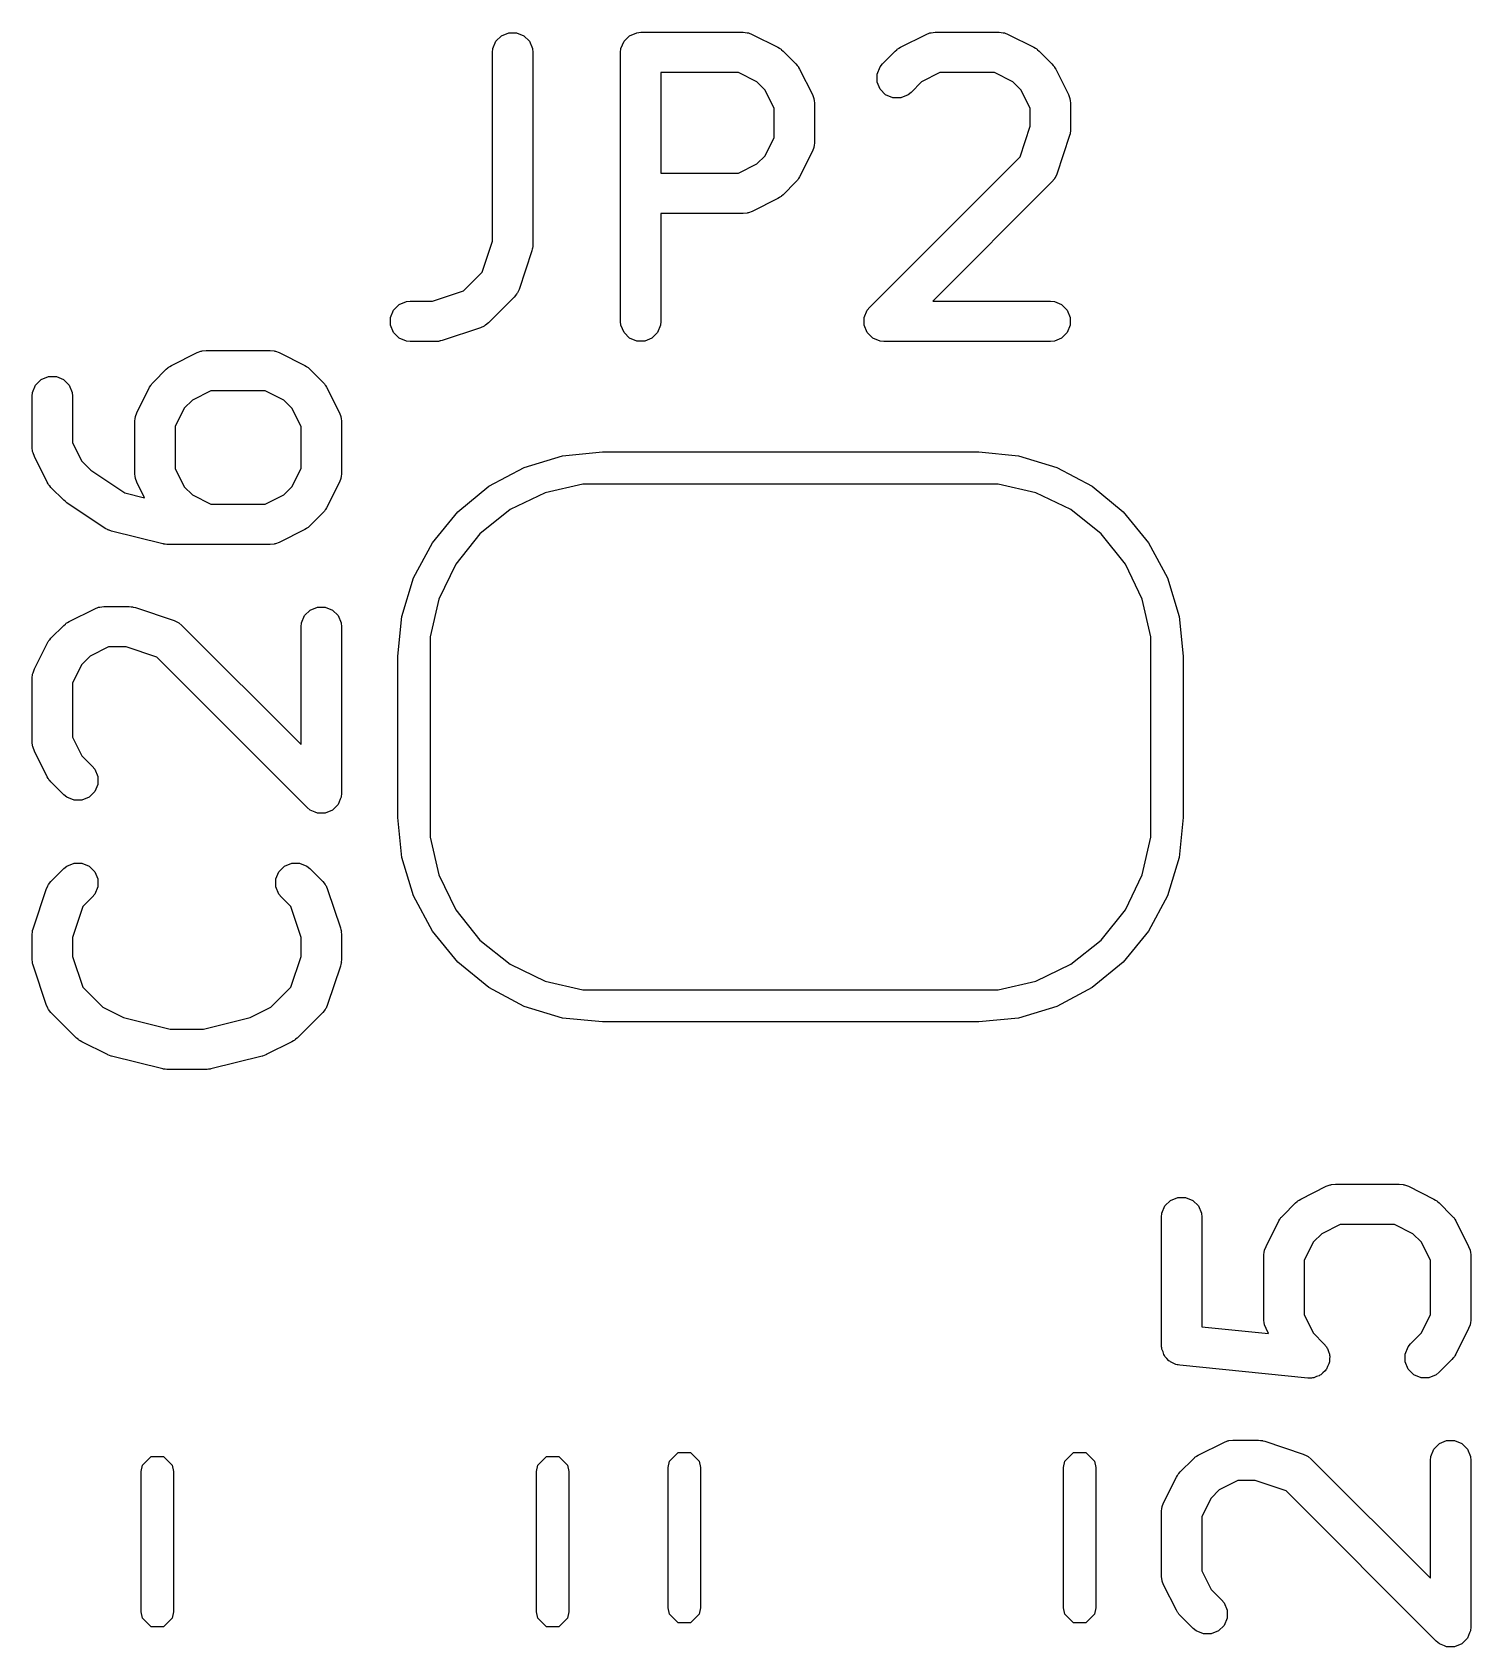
# Model space of a CAD drawing. Header units: inches. Extents: x 1.99 to 4.41, y -4.34 to -2.1.
# Drawn here: x 3.9874 to 4.198, y -3.4285 to -3.1921 of the extents above; entities that cross this region are included whole.
import ezdxf

# ---------------------------------------------------------------- set-up
doc = ezdxf.new("R2010")
doc.units = ezdxf.units.IN
doc.header["$MEASUREMENT"] = 0
doc.layers.add('BLACK', color=250, linetype='CONTINUOUS')

msp = doc.modelspace()

# ---------------------------------------------------------------- linework, layer by layer
at = {"layer": 'BLACK', "linetype": 'CONTINUOUS'}
for p, q in [((4.05529, -3.19343), (4.0561, -3.19262)), ((4.0561, -3.19262), (4.05717, -3.19218)), ((4.05717, -3.19218), (4.05832, -3.19218)), ((4.05832, -3.19218), (4.05938, -3.19262)), ((4.05938, -3.19262), (4.0602, -3.19343)), ((4.07404, -3.19343), (4.07485, -3.19262)), ((4.07485, -3.19262), (4.07591, -3.19218)), ((4.07591, -3.19218), (4.07649, -3.19212)), ((4.07649, -3.19212), (4.09149, -3.19212)), ((4.09149, -3.19212), (4.09206, -3.19218)), ((4.09206, -3.19218), (4.09216, -3.19222)), ((4.09216, -3.19222), (4.09227, -3.19222)), ((4.09227, -3.19222), (4.09281, -3.19243)), ((4.09281, -3.19243), (4.09656, -3.19431)), ((4.11454, -3.19431), (4.11829, -3.19243)), ((4.11829, -3.19243), (4.11883, -3.19222)), ((4.11883, -3.19222), (4.11894, -3.19222)), ((4.11894, -3.19222), (4.11903, -3.19218)), ((4.11903, -3.19218), (4.11961, -3.19212)), ((4.11961, -3.19212), (4.12898, -3.19212)), ((4.12898, -3.19212), (4.12956, -3.19218)), ((4.12956, -3.19218), (4.12966, -3.19222)), ((4.12966, -3.19222), (4.12976, -3.19222)), ((4.12976, -3.19222), (4.1303, -3.19243)), ((4.1303, -3.19243), (4.13405, -3.19431)), ((4.05479, -3.19507), (4.05485, -3.1945)), ((4.05479, -3.22271), (4.05479, -3.19507)), ((4.05485, -3.1945), (4.05529, -3.19343)), ((4.0602, -3.19343), (4.06064, -3.1945)), ((4.06064, -3.1945), (4.0607, -3.19507)), ((4.0607, -3.19507), (4.0607, -3.22319)), ((4.07354, -3.19507), (4.07359, -3.1945)), ((4.07354, -3.23444), (4.07354, -3.19507)), ((4.07359, -3.1945), (4.07404, -3.19343)), ((4.09656, -3.19431), (4.09681, -3.19446)), ((4.09681, -3.19446), (4.09688, -3.19449)), ((4.09688, -3.19449), (4.09696, -3.19456)), ((4.09696, -3.19456), (4.09705, -3.19461)), ((4.09705, -3.19461), (4.0971, -3.19467)), ((4.0971, -3.19467), (4.09733, -3.19486)), ((4.09733, -3.19486), (4.0992, -3.19673)), ((4.1119, -3.19673), (4.11377, -3.19486)), ((4.11377, -3.19486), (4.114, -3.19467)), ((4.114, -3.19467), (4.11405, -3.19461)), ((4.11405, -3.19461), (4.11414, -3.19456)), ((4.11414, -3.19456), (4.11422, -3.19449)), ((4.11422, -3.19449), (4.11429, -3.19446)), ((4.11429, -3.19446), (4.11454, -3.19431)), ((4.13405, -3.19431), (4.1343, -3.19446)), ((4.1343, -3.19446), (4.13437, -3.19449)), ((4.13437, -3.19449), (4.13445, -3.19456)), ((4.13445, -3.19456), (4.13454, -3.19461)), ((4.13454, -3.19461), (4.13459, -3.19467)), ((4.13459, -3.19467), (4.13482, -3.19486)), ((4.13482, -3.19486), (4.1367, -3.19673)), ((4.0992, -3.19673), (4.09939, -3.19696)), ((4.09939, -3.19696), (4.09945, -3.19701)), ((4.09945, -3.19701), (4.0995, -3.1971)), ((4.0995, -3.1971), (4.09957, -3.19718)), ((4.09957, -3.19718), (4.0996, -3.19725)), ((4.0996, -3.19725), (4.09975, -3.1975)), ((4.09975, -3.1975), (4.10163, -3.20125)), ((4.11109, -3.19825), (4.11153, -3.19718)), ((4.11153, -3.19718), (4.1119, -3.19673)), ((4.1367, -3.19673), (4.13688, -3.19696)), ((4.13688, -3.19696), (4.13694, -3.19701)), ((4.13694, -3.19701), (4.137, -3.1971)), ((4.137, -3.1971), (4.13706, -3.19718)), ((4.13706, -3.19718), (4.13709, -3.19725)), ((4.13709, -3.19725), (4.13725, -3.1975)), ((4.13725, -3.1975), (4.13912, -3.20125)), ((4.09079, -3.19802), (4.07944, -3.19802)), ((4.07944, -3.19802), (4.07944, -3.21274)), ((4.09349, -3.19937), (4.09079, -3.19802)), ((4.09469, -3.20057), (4.09349, -3.19937)), ((4.11109, -3.1994), (4.11109, -3.19825)), ((4.11153, -3.20046), (4.11109, -3.1994)), ((4.11761, -3.19937), (4.11607, -3.20091)), ((4.12031, -3.19802), (4.11761, -3.19937)), ((4.12829, -3.19802), (4.12031, -3.19802)), ((4.13098, -3.19937), (4.12829, -3.19802)), ((4.13218, -3.20057), (4.13098, -3.19937)), ((4.09603, -3.20327), (4.09469, -3.20057)), ((4.10163, -3.20125), (4.10184, -3.20179)), ((4.10184, -3.20179), (4.10184, -3.2019)), ((4.10184, -3.2019), (4.10188, -3.20199)), ((4.10188, -3.20199), (4.10194, -3.20257)), ((4.11235, -3.20128), (4.11153, -3.20046)), ((4.11341, -3.20172), (4.11235, -3.20128)), ((4.11456, -3.20172), (4.11341, -3.20172)), ((4.11563, -3.20128), (4.11456, -3.20172)), ((4.11607, -3.20091), (4.11563, -3.20128)), ((4.13353, -3.20327), (4.13218, -3.20057)), ((4.13912, -3.20125), (4.13933, -3.20179)), ((4.13933, -3.20179), (4.13934, -3.2019)), ((4.13934, -3.2019), (4.13938, -3.20199)), ((4.13938, -3.20199), (4.13944, -3.20257)), ((4.09603, -3.2075), (4.09603, -3.20327)), ((4.10194, -3.20257), (4.10194, -3.20819)), ((4.13353, -3.20584), (4.13353, -3.20327)), ((4.13944, -3.20257), (4.13944, -3.20632)), ((4.13203, -3.21035), (4.13353, -3.20584)), ((4.13928, -3.20725), (4.13741, -3.21288)), ((4.13935, -3.20697), (4.13928, -3.20725)), ((4.13938, -3.2069), (4.13935, -3.20697)), ((4.13939, -3.20679), (4.13938, -3.2069)), ((4.13941, -3.20669), (4.13939, -3.20679)), ((4.13944, -3.20632), (4.13941, -3.20661)), ((4.13941, -3.20661), (4.13941, -3.20669)), ((4.09469, -3.2102), (4.09603, -3.2075)), ((4.10163, -3.20952), (4.09975, -3.21326)), ((4.10184, -3.20897), (4.10163, -3.20952)), ((4.10188, -3.20877), (4.10184, -3.20887)), ((4.10184, -3.20887), (4.10184, -3.20897)), ((4.10194, -3.20819), (4.10188, -3.20877)), ((4.09079, -3.21274), (4.09349, -3.21139)), ((4.09349, -3.21139), (4.09469, -3.2102)), ((4.11002, -3.23235), (4.13203, -3.21035)), ((4.07944, -3.21274), (4.09079, -3.21274)), ((4.0992, -3.21403), (4.09733, -3.21591)), ((4.09939, -3.21381), (4.0992, -3.21403)), ((4.09945, -3.21375), (4.09939, -3.21381)), ((4.0995, -3.21367), (4.09945, -3.21375)), ((4.09957, -3.21358), (4.0995, -3.21367)), ((4.0996, -3.21351), (4.09957, -3.21358)), ((4.09975, -3.21326), (4.0996, -3.21351)), ((4.1367, -3.21403), (4.11924, -3.23149)), ((4.13706, -3.21358), (4.1367, -3.21403)), ((4.1371, -3.21349), (4.13706, -3.21358)), ((4.13717, -3.21341), (4.1371, -3.21349)), ((4.13741, -3.21288), (4.13717, -3.21341)), ((4.09656, -3.21646), (4.09281, -3.21834)), ((4.09681, -3.2163), (4.09656, -3.21646)), ((4.09688, -3.21627), (4.09681, -3.2163)), ((4.09696, -3.21621), (4.09688, -3.21627)), ((4.09705, -3.21615), (4.09696, -3.21621)), ((4.0971, -3.21609), (4.09705, -3.21615)), ((4.09733, -3.21591), (4.0971, -3.21609)), ((4.09149, -3.21865), (4.07944, -3.21865)), ((4.07944, -3.21865), (4.07944, -3.23444)), ((4.09206, -3.21859), (4.09149, -3.21865)), ((4.09216, -3.21855), (4.09206, -3.21859)), ((4.09227, -3.21854), (4.09216, -3.21855)), ((4.09281, -3.21834), (4.09227, -3.21854)), ((4.05329, -3.22722), (4.05479, -3.22271)), ((4.06064, -3.22377), (4.06061, -3.22384)), ((4.06065, -3.22366), (4.06064, -3.22377)), ((4.06067, -3.22356), (4.06065, -3.22366)), ((4.0607, -3.22319), (4.06067, -3.22348)), ((4.06067, -3.22348), (4.06067, -3.22356)), ((4.06054, -3.22413), (4.05867, -3.22975)), ((4.06061, -3.22384), (4.06054, -3.22413)), ((4.05052, -3.22999), (4.05329, -3.22722)), ((4.04602, -3.23149), (4.05052, -3.22999)), ((4.05832, -3.23046), (4.05796, -3.23091)), ((4.05836, -3.23036), (4.05832, -3.23046)), ((4.05843, -3.23028), (4.05836, -3.23036)), ((4.05867, -3.22975), (4.05843, -3.23028)), ((4.03985, -3.23387), (4.04029, -3.2328)), ((4.04029, -3.2328), (4.0411, -3.23199)), ((4.0411, -3.23199), (4.04217, -3.23155)), ((4.04217, -3.23155), (4.04274, -3.23149)), ((4.04274, -3.23149), (4.04602, -3.23149)), ((4.05796, -3.23091), (4.05421, -3.23465)), ((4.10921, -3.23387), (4.10966, -3.2328)), ((4.10966, -3.2328), (4.11002, -3.23235)), ((4.11924, -3.23149), (4.13648, -3.23149)), ((4.13648, -3.23149), (4.13706, -3.23155)), ((4.13706, -3.23155), (4.13812, -3.23199)), ((4.13812, -3.23199), (4.13894, -3.2328)), ((4.13894, -3.2328), (4.13938, -3.23387)), ((4.03985, -3.23502), (4.03985, -3.23387)), ((4.04029, -3.23608), (4.03985, -3.23502)), ((4.05305, -3.23537), (4.04743, -3.23724)), ((4.05358, -3.23513), (4.05305, -3.23537)), ((4.05366, -3.23506), (4.05358, -3.23513)), ((4.05376, -3.23502), (4.05366, -3.23506)), ((4.05421, -3.23465), (4.05376, -3.23502)), ((4.07359, -3.23502), (4.07354, -3.23444)), ((4.07404, -3.23608), (4.07359, -3.23502)), ((4.07939, -3.23502), (4.07895, -3.23608)), ((4.07944, -3.23444), (4.07939, -3.23502)), ((4.10921, -3.23502), (4.10921, -3.23387)), ((4.10966, -3.23608), (4.10921, -3.23502)), ((4.13938, -3.23502), (4.13894, -3.23608)), ((4.13938, -3.23387), (4.13938, -3.23502)), ((4.0411, -3.2369), (4.04029, -3.23608)), ((4.04217, -3.23734), (4.0411, -3.2369)), ((4.04274, -3.23739), (4.04217, -3.23734)), ((4.04649, -3.23739), (4.04274, -3.23739)), ((4.04679, -3.23737), (4.04649, -3.23739)), ((4.04686, -3.23737), (4.04679, -3.23737)), ((4.04697, -3.23735), (4.04686, -3.23737)), ((4.04707, -3.23734), (4.04697, -3.23735)), ((4.04714, -3.23731), (4.04707, -3.23734)), ((4.04743, -3.23724), (4.04714, -3.23731)), ((4.07485, -3.2369), (4.07404, -3.23608)), ((4.07591, -3.23734), (4.07485, -3.2369)), ((4.07707, -3.23734), (4.07591, -3.23734)), ((4.07813, -3.2369), (4.07707, -3.23734)), ((4.07895, -3.23608), (4.07813, -3.2369)), ((4.11047, -3.2369), (4.10966, -3.23608)), ((4.11153, -3.23734), (4.11047, -3.2369)), ((4.11211, -3.23739), (4.11153, -3.23734)), ((4.13648, -3.23739), (4.11211, -3.23739)), ((4.13706, -3.23734), (4.13648, -3.23739)), ((4.13812, -3.2369), (4.13706, -3.23734)), ((4.13894, -3.23608), (4.13812, -3.2369)), ((4.00777, -3.24089), (4.01152, -3.23902)), ((4.01152, -3.23902), (4.01206, -3.23881)), ((4.01206, -3.23881), (4.01217, -3.2388)), ((4.01217, -3.2388), (4.01227, -3.23876)), ((4.01227, -3.23876), (4.01284, -3.2387)), ((4.01284, -3.2387), (4.02222, -3.2387)), ((4.02222, -3.2387), (4.02279, -3.23876)), ((4.02279, -3.23876), (4.02289, -3.2388)), ((4.02289, -3.2388), (4.023, -3.23881)), ((4.023, -3.23881), (4.02354, -3.23902)), ((4.02354, -3.23902), (4.02729, -3.24089)), ((3.98871, -3.24295), (3.98977, -3.24251)), ((3.98977, -3.24251), (3.99092, -3.24251)), ((3.99092, -3.24251), (3.99199, -3.24295)), ((4.00513, -3.24332), (4.00701, -3.24144)), ((4.00701, -3.24144), (4.00723, -3.24126)), ((4.00723, -3.24126), (4.00728, -3.2412)), ((4.00728, -3.2412), (4.00737, -3.24114)), ((4.00737, -3.24114), (4.00745, -3.24108)), ((4.00745, -3.24108), (4.00753, -3.24105)), ((4.00753, -3.24105), (4.00777, -3.24089)), ((4.02729, -3.24089), (4.02754, -3.24105)), ((4.02754, -3.24105), (4.02761, -3.24108)), ((4.02761, -3.24108), (4.02769, -3.24114)), ((4.02769, -3.24114), (4.02778, -3.2412)), ((4.02778, -3.2412), (4.02783, -3.24126)), ((4.02783, -3.24126), (4.02806, -3.24144)), ((4.02806, -3.24144), (4.02993, -3.24332)), ((3.98739, -3.24541), (3.98745, -3.24483)), ((3.98745, -3.24483), (3.98789, -3.24377)), ((3.98789, -3.24377), (3.98871, -3.24295)), ((3.99199, -3.24295), (3.9928, -3.24377)), ((3.9928, -3.24377), (3.99324, -3.24483)), ((3.99324, -3.24483), (3.9933, -3.24541)), ((4.0027, -3.24784), (4.00458, -3.24409)), ((4.00458, -3.24409), (4.00474, -3.24384)), ((4.00474, -3.24384), (4.00476, -3.24377)), ((4.00476, -3.24377), (4.00483, -3.24369)), ((4.00483, -3.24369), (4.00489, -3.2436)), ((4.00489, -3.2436), (4.00495, -3.24355)), ((4.00495, -3.24355), (4.00513, -3.24332)), ((4.01354, -3.24461), (4.01084, -3.24596)), ((4.02152, -3.24461), (4.01354, -3.24461)), ((4.02422, -3.24596), (4.02152, -3.24461)), ((4.02993, -3.24332), (4.03012, -3.24355)), ((4.03012, -3.24355), (4.03018, -3.2436)), ((4.03018, -3.2436), (4.03023, -3.24369)), ((4.03023, -3.24369), (4.0303, -3.24377)), ((4.0303, -3.24377), (4.03033, -3.24384)), ((4.03033, -3.24384), (4.03048, -3.24409)), ((4.03048, -3.24409), (4.03236, -3.24784)), ((3.98739, -3.25291), (3.98739, -3.24541)), ((3.9933, -3.24541), (3.9933, -3.25221)), ((4.00965, -3.24716), (4.0083, -3.24985)), ((4.01084, -3.24596), (4.00965, -3.24716)), ((4.02542, -3.24716), (4.02422, -3.24596)), ((4.02676, -3.24985), (4.02542, -3.24716)), ((4.00239, -3.24916), (4.00245, -3.24858)), ((4.00239, -3.25666), (4.00239, -3.24916)), ((4.00245, -3.24858), (4.00249, -3.24848)), ((4.00249, -3.24848), (4.0025, -3.24838)), ((4.0025, -3.24838), (4.0027, -3.24784)), ((4.03236, -3.24784), (4.03257, -3.24838)), ((4.03257, -3.24838), (4.03257, -3.24848)), ((4.03257, -3.24848), (4.03261, -3.24858)), ((4.03261, -3.24858), (4.03267, -3.24916)), ((4.03267, -3.24916), (4.03267, -3.25666)), ((4.0083, -3.24985), (4.0083, -3.25596)), ((4.02676, -3.25596), (4.02676, -3.24985)), ((3.98745, -3.25348), (3.98739, -3.25291)), ((3.98749, -3.25358), (3.98745, -3.25348)), ((3.9875, -3.25369), (3.98749, -3.25358)), ((3.98771, -3.25423), (3.9875, -3.25369)), ((3.98958, -3.25798), (3.98771, -3.25423)), ((3.9933, -3.25221), (3.99465, -3.25491)), ((4.05942, -3.25582), (4.06503, -3.25412)), ((4.06503, -3.25412), (4.07087, -3.25354)), ((4.07087, -3.25354), (4.12598, -3.25354)), ((4.12598, -3.25354), (4.13182, -3.25412)), ((4.13182, -3.25412), (4.13743, -3.25582)), ((3.99465, -3.25491), (3.99598, -3.25624)), ((3.99598, -3.25624), (4.00093, -3.25954)), ((4.00245, -3.25723), (4.00239, -3.25666)), ((4.0083, -3.25596), (4.00965, -3.25866)), ((4.02542, -3.25866), (4.02676, -3.25596)), ((4.03267, -3.25666), (4.03261, -3.25723)), ((4.05424, -3.25859), (4.05942, -3.25582)), ((4.13743, -3.25582), (4.14261, -3.25859)), ((3.98974, -3.25822), (3.98958, -3.25798)), ((3.98977, -3.2583), (3.98974, -3.25822)), ((3.98983, -3.25838), (3.98977, -3.2583)), ((3.98989, -3.25847), (3.98983, -3.25838)), ((3.98995, -3.25852), (3.98989, -3.25847)), ((3.99013, -3.25874), (3.98995, -3.25852)), ((3.99201, -3.26062), (3.99013, -3.25874)), ((4.00249, -3.25733), (4.00245, -3.25723)), ((4.0025, -3.25744), (4.00249, -3.25733)), ((4.0027, -3.25798), (4.0025, -3.25744)), ((4.00385, -3.26027), (4.0027, -3.25798)), ((4.00965, -3.25866), (4.01084, -3.25985)), ((4.02422, -3.25985), (4.02542, -3.25866)), ((4.03236, -3.25798), (4.03048, -3.26173)), ((4.03257, -3.25744), (4.03236, -3.25798)), ((4.03261, -3.25723), (4.03257, -3.25733)), ((4.03257, -3.25733), (4.03257, -3.25744)), ((4.04971, -3.26231), (4.05424, -3.25859)), ((4.06803, -3.25827), (4.06249, -3.25953)), ((4.07087, -3.25827), (4.06803, -3.25827)), ((4.12598, -3.25827), (4.07087, -3.25827)), ((4.12882, -3.25827), (4.12598, -3.25827)), ((4.13436, -3.25953), (4.12882, -3.25827)), ((4.14261, -3.25859), (4.14714, -3.26231)), ((3.99224, -3.26081), (3.99201, -3.26062)), ((3.99201, -3.26062), (3.99201, -3.26062)), ((3.99201, -3.26062), (3.99201, -3.26062)), ((3.99246, -3.26099), (3.99224, -3.26081)), ((3.99808, -3.26474), (3.99246, -3.26099)), ((3.99246, -3.26099), (3.99246, -3.26099)), ((3.99246, -3.26099), (3.99246, -3.26099)), ((4.00093, -3.25954), (4.00385, -3.26027)), ((4.01084, -3.25985), (4.01354, -3.2612)), ((4.01354, -3.2612), (4.02152, -3.2612)), ((4.02152, -3.2612), (4.02422, -3.25985)), ((4.06249, -3.25953), (4.05738, -3.26199)), ((4.13947, -3.26199), (4.13436, -3.25953)), ((4.02993, -3.26249), (4.02806, -3.26437)), ((4.03012, -3.26227), (4.02993, -3.26249)), ((4.03018, -3.26222), (4.03012, -3.26227)), ((4.03023, -3.26213), (4.03018, -3.26222)), ((4.0303, -3.26205), (4.03023, -3.26213)), ((4.03033, -3.26197), (4.0303, -3.26205)), ((4.03048, -3.26173), (4.03033, -3.26197)), ((4.04599, -3.26684), (4.04971, -3.26231)), ((4.05738, -3.26199), (4.05294, -3.26553)), ((4.14391, -3.26553), (4.13947, -3.26199)), ((4.14714, -3.26231), (4.15086, -3.26684)), ((3.9984, -3.26491), (3.99808, -3.26474)), ((3.99846, -3.26495), (3.9984, -3.26491)), ((3.99853, -3.26497), (3.99846, -3.26495)), ((3.99859, -3.26501), (3.99853, -3.26497)), ((3.99867, -3.26502), (3.99859, -3.26501)), ((3.999, -3.26514), (3.99867, -3.26502)), ((4.0065, -3.26702), (3.999, -3.26514)), ((4.02729, -3.26492), (4.02354, -3.2668)), ((4.02754, -3.26476), (4.02729, -3.26492)), ((4.02761, -3.26473), (4.02754, -3.26476)), ((4.02769, -3.26467), (4.02761, -3.26473)), ((4.02778, -3.26461), (4.02769, -3.26467)), ((4.02783, -3.26455), (4.02778, -3.26461)), ((4.02806, -3.26437), (4.02783, -3.26455)), ((4.05294, -3.26553), (4.0494, -3.26997)), ((4.14745, -3.26997), (4.14391, -3.26553)), ((4.0066, -3.26703), (4.0065, -3.26702)), ((4.00664, -3.26705), (4.0066, -3.26703)), ((4.00686, -3.26707), (4.00664, -3.26705)), ((4.00708, -3.2671), (4.00686, -3.26707)), ((4.00712, -3.2671), (4.00708, -3.2671)), ((4.00722, -3.26711), (4.00712, -3.2671)), ((4.02222, -3.26711), (4.00722, -3.26711)), ((4.02279, -3.26705), (4.02222, -3.26711)), ((4.02289, -3.26701), (4.02279, -3.26705)), ((4.023, -3.267), (4.02289, -3.26701)), ((4.02354, -3.2668), (4.023, -3.267)), ((4.04322, -3.27201), (4.04599, -3.26684)), ((4.15086, -3.26684), (4.15363, -3.27201)), ((4.0494, -3.26997), (4.04693, -3.27509)), ((4.14992, -3.27509), (4.14745, -3.26997)), ((4.04152, -3.27763), (4.04322, -3.27201)), ((4.15363, -3.27201), (4.15533, -3.27763)), ((4.04693, -3.27509), (4.04567, -3.28063)), ((4.15118, -3.28063), (4.14992, -3.27509)), ((3.99278, -3.27839), (3.99653, -3.27651)), ((3.99653, -3.27651), (3.99707, -3.2763)), ((3.99707, -3.2763), (3.99717, -3.2763)), ((3.99717, -3.2763), (3.99727, -3.27626)), ((3.99727, -3.27626), (3.99785, -3.2762)), ((3.99785, -3.2762), (4.0016, -3.2762)), ((4.0016, -3.2762), (4.00189, -3.27623)), ((4.00189, -3.27623), (4.00197, -3.27622)), ((4.00197, -3.27622), (4.00207, -3.27625)), ((4.00207, -3.27625), (4.00217, -3.27626)), ((4.00217, -3.27626), (4.00224, -3.27629)), ((4.00224, -3.27629), (4.00253, -3.27635)), ((4.00253, -3.27635), (4.00815, -3.27823)), ((4.02682, -3.27858), (4.02726, -3.27751)), ((4.02726, -3.27751), (4.02808, -3.2767)), ((4.02808, -3.2767), (4.02914, -3.27626)), ((4.02914, -3.27626), (4.03029, -3.27626)), ((4.03029, -3.27626), (4.03136, -3.2767)), ((4.03136, -3.2767), (4.03217, -3.27751)), ((4.03217, -3.27751), (4.03261, -3.27858)), ((4.04094, -3.28346), (4.04152, -3.27763)), ((4.15533, -3.27763), (4.15591, -3.28346)), ((3.99013, -3.28081), (3.99201, -3.27894)), ((3.99201, -3.27894), (3.99224, -3.27875)), ((3.99224, -3.27875), (3.99229, -3.27869)), ((3.99229, -3.27869), (3.99238, -3.27864)), ((3.99238, -3.27864), (3.99246, -3.27857)), ((3.99246, -3.27857), (3.99253, -3.27854)), ((3.99253, -3.27854), (3.99278, -3.27839)), ((4.00815, -3.27823), (4.00868, -3.27846)), ((4.00868, -3.27846), (4.00876, -3.27853)), ((4.00876, -3.27853), (4.00886, -3.27857)), ((4.00886, -3.27857), (4.00931, -3.27894)), ((4.00931, -3.27894), (4.02676, -3.2964)), ((4.02676, -3.27915), (4.02682, -3.27858)), ((4.02676, -3.2964), (4.02676, -3.27915)), ((4.03261, -3.27858), (4.03267, -3.27915)), ((4.03267, -3.27915), (4.03267, -3.30352)), ((3.98771, -3.28533), (3.98958, -3.28158)), ((3.98958, -3.28158), (3.98974, -3.28133)), ((3.98974, -3.28133), (3.98977, -3.28126)), ((3.98977, -3.28126), (3.98983, -3.28118)), ((3.98983, -3.28118), (3.98989, -3.28109)), ((3.98989, -3.28109), (3.98995, -3.28104)), ((3.98995, -3.28104), (3.99013, -3.28081)), ((3.99854, -3.28211), (3.99585, -3.28345)), ((4.00112, -3.28211), (3.99854, -3.28211)), ((4.00563, -3.28361), (4.00112, -3.28211)), ((4.04567, -3.28063), (4.04567, -3.28346)), ((4.15118, -3.28346), (4.15118, -3.28063)), ((3.99465, -3.28465), (3.9933, -3.28735)), ((3.99585, -3.28345), (3.99465, -3.28465)), ((4.02763, -3.30561), (4.00563, -3.28361)), ((4.04094, -3.30709), (4.04094, -3.28346)), ((4.04567, -3.28346), (4.04567, -3.30709)), ((4.15118, -3.30709), (4.15118, -3.28346)), ((4.15591, -3.28346), (4.15591, -3.30709)), ((3.98739, -3.28665), (3.98745, -3.28608)), ((3.98739, -3.29603), (3.98739, -3.28665)), ((3.98745, -3.28608), (3.98749, -3.28598)), ((3.98749, -3.28598), (3.9875, -3.28587)), ((3.9875, -3.28587), (3.98771, -3.28533)), ((3.9933, -3.28735), (3.9933, -3.29533)), ((3.98745, -3.2966), (3.98739, -3.29603)), ((3.98749, -3.2967), (3.98745, -3.2966)), ((3.9875, -3.29681), (3.98749, -3.2967)), ((3.98771, -3.29735), (3.9875, -3.29681)), ((3.9933, -3.29533), (3.99465, -3.29803)), ((3.98958, -3.3011), (3.98771, -3.29735)), ((3.99465, -3.29803), (3.99618, -3.29956)), ((3.98974, -3.30134), (3.98958, -3.3011)), ((3.98977, -3.30142), (3.98974, -3.30134)), ((3.98983, -3.3015), (3.98977, -3.30142)), ((3.98989, -3.30159), (3.98983, -3.3015)), ((3.98995, -3.30164), (3.98989, -3.30159)), ((3.99013, -3.30186), (3.98995, -3.30164)), ((3.99618, -3.29956), (3.99655, -3.30001)), ((3.99655, -3.30001), (3.99699, -3.30107)), ((3.99699, -3.30107), (3.99699, -3.30223)), ((3.99201, -3.30374), (3.99013, -3.30186)), ((3.99246, -3.3041), (3.99201, -3.30374)), ((3.99352, -3.30455), (3.99246, -3.3041)), ((3.99574, -3.3041), (3.99467, -3.30455)), ((3.99655, -3.30329), (3.99574, -3.3041)), ((3.99699, -3.30223), (3.99655, -3.30329)), ((4.03261, -3.3041), (4.03248, -3.30441)), ((4.03267, -3.30352), (4.03261, -3.3041)), ((3.99467, -3.30455), (3.99352, -3.30455)), ((4.02808, -3.30598), (4.02763, -3.30561)), ((4.02883, -3.30629), (4.02808, -3.30598)), ((4.02914, -3.30642), (4.02883, -3.30629)), ((4.03029, -3.30642), (4.02914, -3.30642)), ((4.02914, -3.30642), (4.02914, -3.30642)), ((4.03136, -3.30598), (4.03029, -3.30642)), ((4.03217, -3.30517), (4.03136, -3.30598)), ((4.03248, -3.30441), (4.03217, -3.30517)), ((4.04152, -3.31292), (4.04094, -3.30709)), ((4.04567, -3.30709), (4.04567, -3.30993)), ((4.15118, -3.30993), (4.15118, -3.30709)), ((4.15591, -3.30709), (4.15533, -3.31292)), ((4.04567, -3.30993), (4.04693, -3.31546)), ((4.14992, -3.31546), (4.15118, -3.30993)), ((4.04322, -3.31854), (4.04152, -3.31292)), ((4.15533, -3.31292), (4.15363, -3.31854)), ((3.99013, -3.31643), (3.99201, -3.31456)), ((3.99201, -3.31456), (3.99246, -3.31419)), ((3.99246, -3.31419), (3.99352, -3.31375)), ((3.99352, -3.31375), (3.99467, -3.31375)), ((3.99467, -3.31375), (3.99574, -3.31419)), ((3.99574, -3.31419), (3.99655, -3.31501)), ((3.99655, -3.31501), (3.99699, -3.31607)), ((4.02307, -3.31607), (4.02351, -3.31501)), ((4.02351, -3.31501), (4.02433, -3.31419)), ((4.02433, -3.31419), (4.02539, -3.31375)), ((4.02539, -3.31375), (4.02654, -3.31375)), ((4.02654, -3.31375), (4.02761, -3.31419)), ((4.02761, -3.31419), (4.02806, -3.31456)), ((4.02806, -3.31456), (4.02993, -3.31643)), ((4.04693, -3.31546), (4.0494, -3.32058)), ((4.14745, -3.32058), (4.14992, -3.31546)), ((3.98755, -3.32321), (3.98942, -3.31759)), ((3.98942, -3.31759), (3.98966, -3.31706)), ((3.98966, -3.31706), (3.98973, -3.31698)), ((3.98973, -3.31698), (3.98977, -3.31688)), ((3.98977, -3.31688), (3.99013, -3.31643)), ((3.99655, -3.31829), (3.99618, -3.31874)), ((3.99699, -3.31722), (3.99655, -3.31829)), ((3.99699, -3.31607), (3.99699, -3.31722)), ((4.02307, -3.31722), (4.02307, -3.31607)), ((4.02351, -3.31829), (4.02307, -3.31722)), ((4.02388, -3.31874), (4.02351, -3.31829)), ((4.02993, -3.31643), (4.0303, -3.31688)), ((4.0303, -3.31688), (4.03034, -3.31698)), ((4.03034, -3.31698), (4.03041, -3.31706)), ((4.03041, -3.31706), (4.03064, -3.31759)), ((4.03064, -3.31759), (4.03252, -3.32321)), ((3.9948, -3.32012), (3.9933, -3.32463)), ((3.99618, -3.31874), (3.9948, -3.32012)), ((4.02526, -3.32012), (4.02388, -3.31874)), ((4.02676, -3.32463), (4.02526, -3.32012)), ((4.04599, -3.32371), (4.04322, -3.31854)), ((4.0494, -3.32058), (4.05294, -3.32502)), ((4.14391, -3.32502), (4.14745, -3.32058)), ((4.15363, -3.31854), (4.15086, -3.32371)), ((3.98739, -3.32415), (3.98742, -3.32386)), ((3.98739, -3.3279), (3.98739, -3.32415)), ((3.98742, -3.32378), (3.98744, -3.32368)), ((3.98742, -3.32386), (3.98742, -3.32378)), ((3.98744, -3.32368), (3.98745, -3.32357)), ((3.98745, -3.32357), (3.98748, -3.3235)), ((3.98748, -3.3235), (3.98755, -3.32321)), ((3.9933, -3.32463), (3.9933, -3.32742)), ((4.02676, -3.32742), (4.02676, -3.32463)), ((4.03252, -3.32321), (4.03258, -3.3235)), ((4.03258, -3.3235), (4.03261, -3.32357)), ((4.03261, -3.32357), (4.03262, -3.32368)), ((4.03262, -3.32368), (4.03265, -3.32378)), ((4.03265, -3.32378), (4.03264, -3.32386)), ((4.03264, -3.32386), (4.03267, -3.32415)), ((4.03267, -3.32415), (4.03267, -3.3279)), ((4.04971, -3.32824), (4.04599, -3.32371)), ((4.05294, -3.32502), (4.05738, -3.32856)), ((4.13947, -3.32856), (4.14391, -3.32502)), ((4.15086, -3.32371), (4.14714, -3.32824)), ((3.9933, -3.32742), (3.9948, -3.33193)), ((4.02526, -3.33193), (4.02676, -3.32742)), ((3.98742, -3.32819), (3.98739, -3.3279)), ((3.98742, -3.32827), (3.98742, -3.32819)), ((3.98744, -3.32837), (3.98742, -3.32827)), ((3.98745, -3.32847), (3.98744, -3.32837)), ((3.98748, -3.32854), (3.98745, -3.32847)), ((3.98755, -3.32883), (3.98748, -3.32854)), ((3.98942, -3.33445), (3.98755, -3.32883)), ((4.03252, -3.32883), (4.03064, -3.33445)), ((4.03258, -3.32854), (4.03252, -3.32883)), ((4.03261, -3.32847), (4.03258, -3.32854)), ((4.03262, -3.32837), (4.03261, -3.32847)), ((4.03265, -3.32827), (4.03262, -3.32837)), ((4.03267, -3.3279), (4.03264, -3.32819)), ((4.03264, -3.32819), (4.03265, -3.32827)), ((4.05424, -3.33197), (4.04971, -3.32824)), ((4.05738, -3.32856), (4.06249, -3.33102)), ((4.13436, -3.33102), (4.13947, -3.32856)), ((4.14714, -3.32824), (4.14261, -3.33197)), ((3.9948, -3.33193), (3.99772, -3.33484)), ((4.02234, -3.33484), (4.02526, -3.33193)), ((4.05942, -3.33473), (4.05424, -3.33197)), ((4.06249, -3.33102), (4.06803, -3.33228)), ((4.06803, -3.33228), (4.07087, -3.33228)), ((4.07087, -3.33228), (4.12598, -3.33228)), ((4.12598, -3.33228), (4.12882, -3.33228)), ((4.12882, -3.33228), (4.13436, -3.33102)), ((4.14261, -3.33197), (4.13743, -3.33473)), ((3.98966, -3.33498), (3.98942, -3.33445)), ((3.99772, -3.33484), (4.00075, -3.33636)), ((4.01931, -3.33636), (4.02234, -3.33484)), ((4.03064, -3.33445), (4.03041, -3.33498)), ((4.06503, -3.33643), (4.05942, -3.33473)), ((4.13743, -3.33473), (4.13182, -3.33643)), ((3.98973, -3.33506), (3.98966, -3.33498)), ((3.98977, -3.33516), (3.98973, -3.33506)), ((3.99013, -3.33561), (3.98977, -3.33516)), ((3.99388, -3.33936), (3.99013, -3.33561)), ((4.00075, -3.33636), (4.00758, -3.33807)), ((4.01248, -3.33807), (4.01931, -3.33636)), ((4.02993, -3.33561), (4.02618, -3.33936)), ((4.0303, -3.33516), (4.02993, -3.33561)), ((4.03034, -3.33506), (4.0303, -3.33516)), ((4.03041, -3.33498), (4.03034, -3.33506)), ((4.07087, -3.33701), (4.06503, -3.33643)), ((4.12598, -3.33701), (4.07087, -3.33701)), ((4.13182, -3.33643), (4.12598, -3.33701)), ((3.99411, -3.33954), (3.99388, -3.33936)), ((3.99416, -3.3396), (3.99411, -3.33954)), ((3.99425, -3.33966), (3.99416, -3.3396)), ((4.00758, -3.33807), (4.01248, -3.33807)), ((4.0259, -3.3396), (4.02581, -3.33966)), ((4.02595, -3.33954), (4.0259, -3.3396)), ((4.02618, -3.33936), (4.02595, -3.33954)), ((3.99433, -3.33973), (3.99425, -3.33966)), ((3.9944, -3.33976), (3.99433, -3.33973)), ((3.99465, -3.33991), (3.9944, -3.33976)), ((3.9984, -3.34179), (3.99465, -3.33991)), ((3.99844, -3.3418), (3.9984, -3.34179)), ((3.99846, -3.34181), (3.99844, -3.3418)), ((3.9987, -3.3419), (3.99846, -3.34181)), ((3.99894, -3.34199), (3.9987, -3.3419)), ((4.02136, -3.3419), (4.02112, -3.34199)), ((4.0216, -3.34181), (4.02136, -3.3419)), ((4.02162, -3.3418), (4.0216, -3.34181)), ((4.02166, -3.34179), (4.02162, -3.3418)), ((4.02541, -3.33991), (4.02166, -3.34179)), ((4.02566, -3.33976), (4.02541, -3.33991)), ((4.02573, -3.33973), (4.02566, -3.33976)), ((4.02581, -3.33966), (4.02573, -3.33973)), ((3.99896, -3.34199), (3.99894, -3.34199)), ((3.999, -3.34201), (3.99896, -3.34199)), ((4.0065, -3.34388), (3.999, -3.34201)), ((4.0066, -3.3439), (4.0065, -3.34388)), ((4.00664, -3.34392), (4.0066, -3.3439)), ((4.00686, -3.34394), (4.00664, -3.34392)), ((4.00708, -3.34397), (4.00686, -3.34394)), ((4.00712, -3.34396), (4.00708, -3.34397)), ((4.00722, -3.34397), (4.00712, -3.34396)), ((4.01284, -3.34397), (4.00722, -3.34397)), ((4.01294, -3.34396), (4.01284, -3.34397)), ((4.01299, -3.34397), (4.01294, -3.34396)), ((4.0132, -3.34394), (4.01299, -3.34397)), ((4.01342, -3.34392), (4.0132, -3.34394)), ((4.01346, -3.3439), (4.01342, -3.34392)), ((4.01356, -3.34388), (4.01346, -3.3439)), ((4.02106, -3.34201), (4.01356, -3.34388)), ((4.0211, -3.34199), (4.02106, -3.34201)), ((4.02112, -3.34199), (4.0211, -3.34199)), ((4.17688, -3.36106), (4.17742, -3.36086)), ((4.17742, -3.36086), (4.17752, -3.36085)), ((4.17752, -3.36085), (4.17762, -3.36081)), ((4.17762, -3.36081), (4.1782, -3.36075)), ((4.1782, -3.36075), (4.18757, -3.36075)), ((4.18757, -3.36075), (4.18815, -3.36081)), ((4.18815, -3.36081), (4.18825, -3.36085)), ((4.18825, -3.36085), (4.18835, -3.36086)), ((4.18835, -3.36086), (4.18889, -3.36106)), ((4.15325, -3.36394), (4.15406, -3.36312)), ((4.15406, -3.36312), (4.15513, -3.36268)), ((4.15513, -3.36268), (4.15628, -3.36268)), ((4.15628, -3.36268), (4.15734, -3.36312)), ((4.15734, -3.36312), (4.15816, -3.36394)), ((4.17264, -3.36325), (4.17273, -3.36319)), ((4.17273, -3.36319), (4.17281, -3.36312)), ((4.17281, -3.36312), (4.17288, -3.36309)), ((4.17288, -3.36309), (4.17313, -3.36294)), ((4.17313, -3.36294), (4.17688, -3.36106)), ((4.18889, -3.36106), (4.19264, -3.36294)), ((4.19264, -3.36294), (4.19289, -3.36309)), ((4.19289, -3.36309), (4.19296, -3.36312)), ((4.19296, -3.36312), (4.19304, -3.36319)), ((4.19304, -3.36319), (4.19313, -3.36325)), ((4.15275, -3.36558), (4.15281, -3.365)), ((4.15275, -3.38433), (4.15275, -3.36558)), ((4.15281, -3.365), (4.15325, -3.36394)), ((4.15816, -3.36394), (4.1586, -3.365)), ((4.1586, -3.365), (4.15865, -3.36558)), ((4.15865, -3.36558), (4.15865, -3.38165)), ((4.17024, -3.36564), (4.1703, -3.36559)), ((4.1703, -3.36559), (4.17049, -3.36537)), ((4.17049, -3.36537), (4.17236, -3.36349)), ((4.17236, -3.36349), (4.17259, -3.36331)), ((4.17259, -3.36331), (4.17264, -3.36325)), ((4.19313, -3.36325), (4.19318, -3.36331)), ((4.19318, -3.36331), (4.19341, -3.36349)), ((4.19341, -3.36349), (4.19528, -3.36537)), ((4.19528, -3.36537), (4.19547, -3.36559)), ((4.19547, -3.36559), (4.19553, -3.36564)), ((4.16806, -3.36988), (4.16993, -3.36613)), ((4.16993, -3.36613), (4.17009, -3.36589)), ((4.17009, -3.36589), (4.17012, -3.36581)), ((4.17012, -3.36581), (4.17019, -3.36573)), ((4.17019, -3.36573), (4.17024, -3.36564)), ((4.1789, -3.36666), (4.1762, -3.36801)), ((4.18688, -3.36666), (4.1789, -3.36666)), ((4.18957, -3.36801), (4.18688, -3.36666)), ((4.19553, -3.36564), (4.19559, -3.36573)), ((4.19559, -3.36573), (4.19565, -3.36581)), ((4.19565, -3.36581), (4.19568, -3.36589)), ((4.19568, -3.36589), (4.19584, -3.36613)), ((4.19584, -3.36613), (4.19771, -3.36988)), ((4.16785, -3.37042), (4.16806, -3.36988)), ((4.175, -3.3692), (4.17365, -3.3719)), ((4.1762, -3.36801), (4.175, -3.3692)), ((4.19077, -3.3692), (4.18957, -3.36801)), ((4.19212, -3.3719), (4.19077, -3.3692)), ((4.19771, -3.36988), (4.19792, -3.37042)), ((4.16775, -3.3712), (4.1678, -3.37063)), ((4.16775, -3.38058), (4.16775, -3.3712)), ((4.1678, -3.37063), (4.16784, -3.37053)), ((4.16784, -3.37053), (4.16785, -3.37042)), ((4.17365, -3.3719), (4.17365, -3.37988)), ((4.19212, -3.37988), (4.19212, -3.3719)), ((4.19792, -3.37042), (4.19793, -3.37053)), ((4.19793, -3.37053), (4.19797, -3.37063)), ((4.19797, -3.37063), (4.19802, -3.3712)), ((4.19802, -3.3712), (4.19802, -3.38058)), ((4.15865, -3.38165), (4.16843, -3.38263)), ((4.1678, -3.38115), (4.16775, -3.38058)), ((4.16784, -3.38125), (4.1678, -3.38115)), ((4.16785, -3.38136), (4.16784, -3.38125)), ((4.16806, -3.3819), (4.16785, -3.38136)), ((4.16843, -3.38263), (4.16806, -3.3819)), ((4.17365, -3.37988), (4.175, -3.38258)), ((4.19077, -3.38258), (4.19212, -3.37988)), ((4.19771, -3.3819), (4.19584, -3.38565)), ((4.19792, -3.38136), (4.19771, -3.3819)), ((4.19793, -3.38125), (4.19792, -3.38136)), ((4.19797, -3.38115), (4.19793, -3.38125)), ((4.19802, -3.38058), (4.19797, -3.38115)), ((4.15277, -3.38454), (4.15275, -3.38433)), ((4.175, -3.38258), (4.17654, -3.38411)), ((4.17654, -3.38411), (4.1769, -3.38456)), ((4.18887, -3.38456), (4.18923, -3.38411)), ((4.18923, -3.38411), (4.19077, -3.38258)), ((4.15276, -3.38461), (4.15277, -3.38454)), ((4.15278, -3.38468), (4.15276, -3.38461)), ((4.15281, -3.3849), (4.15278, -3.38468)), ((4.15297, -3.3853), (4.15281, -3.3849)), ((4.1531, -3.38571), (4.15297, -3.3853)), ((4.15319, -3.38583), (4.1531, -3.38571)), ((4.15325, -3.38597), (4.15319, -3.38583)), ((4.15355, -3.38627), (4.15325, -3.38597)), ((4.15382, -3.38661), (4.15355, -3.38627)), ((4.15396, -3.38668), (4.15382, -3.38661)), ((4.15406, -3.38678), (4.15396, -3.38668)), ((4.15446, -3.38695), (4.15406, -3.38678)), ((4.1769, -3.38456), (4.17696, -3.3847)), ((4.17696, -3.3847), (4.17706, -3.38481)), ((4.17706, -3.38481), (4.17718, -3.38523)), ((4.17718, -3.38523), (4.17735, -3.38563)), ((4.17735, -3.38678), (4.17729, -3.38692)), ((4.17735, -3.38563), (4.17735, -3.38577)), ((4.17735, -3.38577), (4.17739, -3.38592)), ((4.17739, -3.38592), (4.17735, -3.38635)), ((4.17735, -3.38635), (4.17735, -3.38678)), ((4.18843, -3.38563), (4.18887, -3.38456)), ((4.18843, -3.38678), (4.18843, -3.38563)), ((4.18887, -3.38784), (4.18843, -3.38678)), ((4.19528, -3.38641), (4.19341, -3.38829)), ((4.19547, -3.38619), (4.19528, -3.38641)), ((4.19553, -3.38614), (4.19547, -3.38619)), ((4.19559, -3.38605), (4.19553, -3.38614)), ((4.19565, -3.38597), (4.19559, -3.38605)), ((4.19568, -3.3859), (4.19565, -3.38597)), ((4.19584, -3.38565), (4.19568, -3.3859)), ((4.15484, -3.38715), (4.15446, -3.38695)), ((4.15506, -3.38719), (4.15484, -3.38715)), ((4.15513, -3.38722), (4.15506, -3.38719)), ((4.1552, -3.38722), (4.15513, -3.38722)), ((4.15541, -3.38727), (4.1552, -3.38722)), ((4.17416, -3.38914), (4.15541, -3.38727)), ((4.17473, -3.38914), (4.17416, -3.38914)), ((4.17488, -3.3891), (4.17473, -3.38914)), ((4.17503, -3.3891), (4.17488, -3.3891)), ((4.17542, -3.38893), (4.17503, -3.3891)), ((4.17584, -3.38881), (4.17542, -3.38893)), ((4.17595, -3.38871), (4.17584, -3.38881)), ((4.17609, -3.38866), (4.17595, -3.38871)), ((4.17639, -3.38835), (4.17609, -3.38866)), ((4.17673, -3.38808), (4.17639, -3.38835)), ((4.1768, -3.38795), (4.17673, -3.38808)), ((4.1769, -3.38784), (4.1768, -3.38795)), ((4.17707, -3.38744), (4.1769, -3.38784)), ((4.17727, -3.38706), (4.17707, -3.38744)), ((4.17729, -3.38692), (4.17727, -3.38706)), ((4.18968, -3.38866), (4.18887, -3.38784)), ((4.19075, -3.3891), (4.18968, -3.38866)), ((4.1919, -3.3891), (4.19075, -3.3891)), ((4.19296, -3.38866), (4.1919, -3.3891)), ((4.19341, -3.38829), (4.19296, -3.38866)), ((4.15813, -3.40043), (4.16188, -3.39856)), ((4.16188, -3.39856), (4.16242, -3.39835)), ((4.16242, -3.39835), (4.16253, -3.39834)), ((4.16253, -3.39834), (4.16262, -3.3983)), ((4.16262, -3.3983), (4.1632, -3.39825)), ((4.1632, -3.39825), (4.16695, -3.39825)), ((4.16695, -3.39825), (4.16724, -3.39828)), ((4.16724, -3.39828), (4.16732, -3.39827)), ((4.16732, -3.39827), (4.16742, -3.39829)), ((4.16742, -3.39829), (4.16753, -3.3983)), ((4.16753, -3.3983), (4.1676, -3.39833)), ((4.1676, -3.39833), (4.16788, -3.3984)), ((4.16788, -3.3984), (4.17351, -3.40027)), ((4.19343, -3.39874), (4.1945, -3.3983)), ((4.1945, -3.3983), (4.19565, -3.3983)), ((4.19565, -3.3983), (4.19671, -3.39874)), ((4.00353, -3.4019), (4.0048, -3.40062)), ((4.0048, -3.40062), (4.00661, -3.40062)), ((4.00661, -3.40062), (4.00789, -3.4019)), ((4.0614, -3.4019), (4.06268, -3.40062)), ((4.06268, -3.40062), (4.06449, -3.40062)), ((4.06449, -3.40062), (4.06577, -3.4019)), ((4.08069, -3.40131), (4.08197, -3.40003)), ((4.08197, -3.40003), (4.08378, -3.40003)), ((4.08378, -3.40003), (4.08506, -3.40131)), ((4.13857, -3.40131), (4.13984, -3.40003)), ((4.13984, -3.40003), (4.14165, -3.40003)), ((4.14165, -3.40003), (4.14293, -3.40131)), ((4.15549, -3.40286), (4.15736, -3.40099)), ((4.15736, -3.40099), (4.15759, -3.4008)), ((4.15759, -3.4008), (4.15764, -3.40074)), ((4.15764, -3.40074), (4.15773, -3.40069)), ((4.15773, -3.40069), (4.15781, -3.40062)), ((4.15781, -3.40062), (4.15788, -3.40059)), ((4.15788, -3.40059), (4.15813, -3.40043)), ((4.17351, -3.40027), (4.17404, -3.40051)), ((4.17404, -3.40051), (4.17412, -3.40058)), ((4.17412, -3.40058), (4.17421, -3.40062)), ((4.17421, -3.40062), (4.17466, -3.40099)), ((4.17466, -3.40099), (4.19212, -3.41844)), ((4.19212, -3.4012), (4.19218, -3.40062)), ((4.19218, -3.40062), (4.19262, -3.39956)), ((4.19262, -3.39956), (4.19343, -3.39874)), ((4.19671, -3.39874), (4.19753, -3.39956)), ((4.19753, -3.39956), (4.19797, -3.40062)), ((4.19797, -3.40062), (4.19802, -3.4012)), ((4.00335, -3.40281), (4.00353, -3.4019)), ((4.00335, -3.42338), (4.00335, -3.40281)), ((4.00789, -3.4019), (4.00807, -3.40281)), ((4.00807, -3.40281), (4.00807, -3.42338)), ((4.06122, -3.40281), (4.0614, -3.4019)), ((4.06122, -3.42338), (4.06122, -3.40281)), ((4.06577, -3.4019), (4.06594, -3.40281)), ((4.06594, -3.40281), (4.06594, -3.42338)), ((4.08051, -3.40221), (4.08069, -3.40131)), ((4.08051, -3.42279), (4.08051, -3.40221)), ((4.08506, -3.40131), (4.08524, -3.40221)), ((4.08524, -3.40221), (4.08524, -3.42279)), ((4.13839, -3.40221), (4.13857, -3.40131)), ((4.13839, -3.42279), (4.13839, -3.40221)), ((4.14293, -3.40131), (4.14311, -3.40221)), ((4.14311, -3.40221), (4.14311, -3.42279)), ((4.15494, -3.40363), (4.15509, -3.40338)), ((4.15509, -3.40338), (4.15512, -3.40331)), ((4.15512, -3.40331), (4.15519, -3.40323)), ((4.15519, -3.40323), (4.15524, -3.40314)), ((4.15524, -3.40314), (4.1553, -3.40309)), ((4.1553, -3.40309), (4.15549, -3.40286)), ((4.19212, -3.41844), (4.19212, -3.4012)), ((4.19802, -3.4012), (4.19802, -3.42557)), ((4.15306, -3.40738), (4.15494, -3.40363)), ((4.1612, -3.4055), (4.16, -3.4067)), ((4.1639, -3.40415), (4.1612, -3.4055)), ((4.16647, -3.40415), (4.1639, -3.40415)), ((4.17098, -3.40566), (4.16647, -3.40415)), ((4.19298, -3.42766), (4.17098, -3.40566)), ((4.15275, -3.4087), (4.15281, -3.40812)), ((4.15281, -3.40812), (4.15285, -3.40802)), ((4.15285, -3.40792), (4.15306, -3.40738)), ((4.15285, -3.40802), (4.15285, -3.40792)), ((4.16, -3.4067), (4.15865, -3.4094)), ((4.15275, -3.41807), (4.15275, -3.4087)), ((4.15865, -3.4094), (4.15865, -3.41738)), ((4.15865, -3.41738), (4.16, -3.42007)), ((4.15281, -3.41865), (4.15275, -3.41807)), ((4.15285, -3.41875), (4.15281, -3.41865)), ((4.15285, -3.41885), (4.15285, -3.41875)), ((4.15306, -3.41939), (4.15285, -3.41885)), ((4.15494, -3.42314), (4.15306, -3.41939)), ((4.16, -3.42007), (4.16154, -3.42161)), ((4.16154, -3.42161), (4.16191, -3.42206)), ((4.16191, -3.42206), (4.16235, -3.42312)), ((4.00353, -3.42428), (4.00335, -3.42338)), ((4.0048, -3.42556), (4.00353, -3.42428)), ((4.00789, -3.42428), (4.00661, -3.42556)), ((4.00807, -3.42338), (4.00789, -3.42428)), ((4.0614, -3.42428), (4.06122, -3.42338)), ((4.06268, -3.42556), (4.0614, -3.42428)), ((4.06577, -3.42428), (4.06449, -3.42556)), ((4.06594, -3.42338), (4.06577, -3.42428)), ((4.08069, -3.42369), (4.08051, -3.42279)), ((4.08197, -3.42497), (4.08069, -3.42369)), ((4.08506, -3.42369), (4.08378, -3.42497)), ((4.08524, -3.42279), (4.08506, -3.42369)), ((4.13857, -3.42369), (4.13839, -3.42279)), ((4.13984, -3.42497), (4.13857, -3.42369)), ((4.14293, -3.42369), (4.14165, -3.42497)), ((4.14311, -3.42279), (4.14293, -3.42369)), ((4.15509, -3.42339), (4.15494, -3.42314)), ((4.15512, -3.42346), (4.15509, -3.42339)), ((4.15519, -3.42354), (4.15512, -3.42346)), ((4.15524, -3.42363), (4.15519, -3.42354)), ((4.1553, -3.42368), (4.15524, -3.42363)), ((4.15549, -3.42391), (4.1553, -3.42368)), ((4.15736, -3.42578), (4.15549, -3.42391)), ((4.16235, -3.42427), (4.16191, -3.42534)), ((4.16235, -3.42312), (4.16235, -3.42427)), ((4.00661, -3.42556), (4.0048, -3.42556)), ((4.06449, -3.42556), (4.06268, -3.42556)), ((4.08378, -3.42497), (4.08197, -3.42497)), ((4.14165, -3.42497), (4.13984, -3.42497)), ((4.15781, -3.42615), (4.15736, -3.42578)), ((4.15888, -3.42659), (4.15781, -3.42615)), ((4.16003, -3.42659), (4.15888, -3.42659)), ((4.16109, -3.42615), (4.16003, -3.42659)), ((4.16191, -3.42534), (4.16109, -3.42615)), ((4.19784, -3.42646), (4.19753, -3.42721)), ((4.19797, -3.42615), (4.19784, -3.42646)), ((4.19802, -3.42557), (4.19797, -3.42615)), ((4.19343, -3.42803), (4.19298, -3.42766)), ((4.19418, -3.42834), (4.19343, -3.42803)), ((4.1945, -3.42847), (4.19418, -3.42834)), ((4.19565, -3.42847), (4.1945, -3.42847)), ((4.1945, -3.42847), (4.1945, -3.42847)), ((4.19671, -3.42803), (4.19565, -3.42847)), ((4.19753, -3.42721), (4.19671, -3.42803))]:
    msp.add_line(p, q, dxfattribs=at)

doc.saveas('drawing.dxf')
